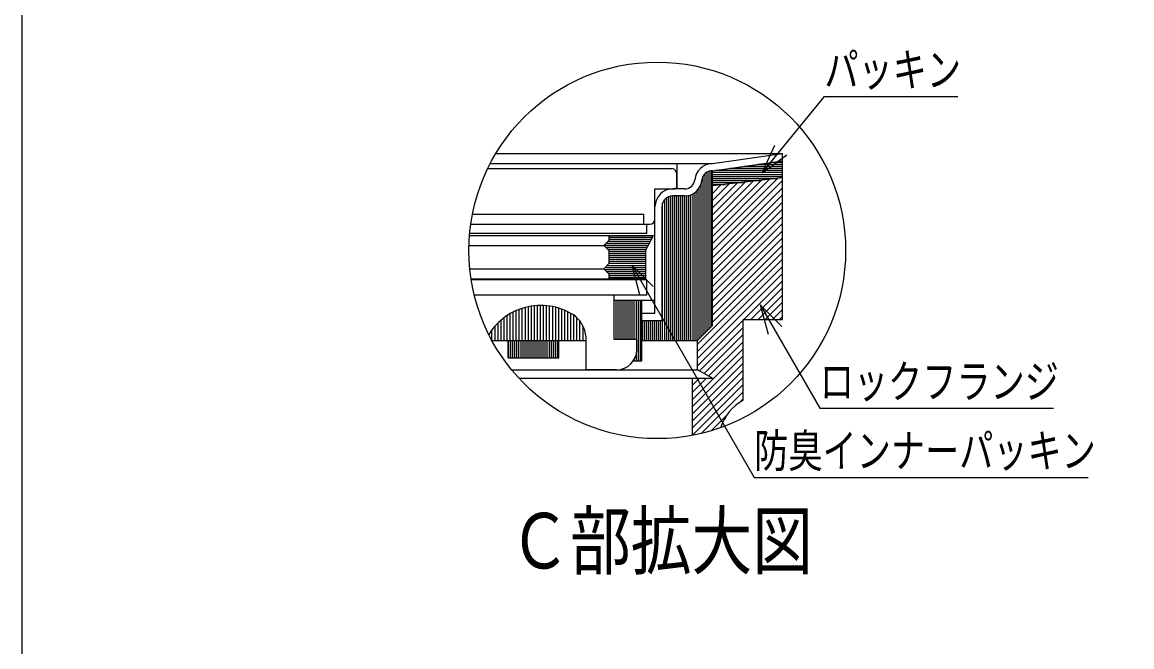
# Model space of a CAD drawing. Units: millimetres, scale not verified. Extents: x -1092 to 1092, y -744 to 696.
# Drawn here: x -1092 to -507, y -168 to 161 of the extents above; entities that cross this region are included whole.
import ezdxf
from ezdxf.enums import TextEntityAlignment as Align

# ---------------------------------------------------------------- set-up
doc = ezdxf.new("R2010")
doc.units = ezdxf.units.MM
doc.header["$LTSCALE"] = 8
for name, color, linetype in [('0-7_枠細線', 5, 'Continuous'), ('0-8_枠中線', 5, 'Continuous'), ('0-A_極細1', 7, 'Continuous'), ('0-D_寸法1', 7, 'Continuous')]:
    doc.layers.add(name, color=color, linetype=linetype)
doc.styles.add('ＭＳ ゴシック', font='')
doc.styles.get('ＭＳ ゴシック').set_extended_font_data('MS Gothic')

msp = doc.modelspace()

# ---------------------------------------------------------------- linework, layer by layer
at = {"layer": '0-8_枠中線'}
msp.add_lwpolyline([(-1092, -744), (-1092, 696), (1092, 696), (1092, -744)], close=True, dxfattribs=at)
at = {"layer": '0-A_極細1'}
for p, q in [((-842.379, 91.849), (-691.223, 91.849)), ((-728.135, 86.592), (-691.223, 91.849)), ((-728.135, 82.821), (-691.223, 88.078)), ((-691.223, 88.154), (-691.223, 91.849)), ((-691.223, 7.382), (-691.223, 91.773)), ((-846.653, 83.925), (-749.623, 83.925)), ((-845.317, 86.592), (-728.135, 86.592)), ((-746.689, 73.258), (-746.689, 86.592)), ((-730.913, -1.632), (-730.913, 82.12)), ((-729.846, -0.565), (-729.846, 82.59)), ((-728.779, 0.501), (-728.779, 82.821)), ((-728.135, 1.146), (-728.135, 82.858)), ((-728.135, 81.996), (-691.223, 81.996)), ((-726.434, 83.063), (-691.223, 83.063)), ((-718.945, 84.129), (-691.223, 84.129)), ((-711.456, 85.196), (-691.223, 85.196)), ((-703.967, 86.263), (-691.223, 86.263)), ((-696.478, 87.329), (-691.223, 87.329)), ((-746.956, 74.325), (-746.956, 81.258)), ((-733.046, -3.765), (-733.046, 79.948)), ((-731.979, -2.699), (-731.979, 81.33)), ((-728.135, 80.929), (-691.223, 80.929)), ((-728.135, 79.863), (-691.223, 79.863)), ((-691.223, 79.087), (-728.135, 74.821)), ((-728.135, 78.796), (-693.742, 78.796)), ((-728.135, 44.45), (-693.795, 78.79)), ((-728.135, 48.221), (-698.059, 78.297)), ((-728.135, 51.992), (-702.323, 77.804)), ((-728.135, 77.729), (-702.97, 77.729)), ((-728.135, 40.679), (-691.223, 77.591)), ((-728.135, 55.764), (-706.587, 77.311)), ((-728.135, 59.535), (-710.851, 76.818)), ((-728.135, 76.663), (-712.198, 76.663)), ((-728.135, 63.306), (-715.115, 76.326)), ((-742.736, 73.258), (-749.089, 73.258)), ((-738.379, -6.742), (-738.379, 70.64)), ((-737.313, -6.742), (-737.313, 71.326)), ((-736.246, -6.742), (-736.246, 72.26)), ((-735.179, -5.899), (-735.179, 73.581)), ((-734.113, -4.832), (-734.113, 75.791)), ((-728.135, 67.077), (-719.379, 75.833)), ((-728.135, 75.596), (-721.426, 75.596)), ((-728.135, 70.849), (-723.643, 75.34)), ((-728.135, 74.62), (-727.908, 74.847)), ((-728.135, 36.908), (-691.223, 73.82)), ((-754.379, -6.742), (-754.379, 65.761)), ((-753.313, -6.742), (-753.313, 67.602)), ((-752.246, -6.742), (-752.246, 68.55)), ((-751.179, -6.742), (-751.179, 69.12)), ((-750.113, -6.742), (-750.113, 69.431)), ((-742.736, 69.525), (-749.089, 69.525)), ((-749.046, -6.742), (-749.046, 69.525)), ((-747.979, -6.742), (-747.979, 69.525)), ((-746.913, -6.742), (-746.913, 69.525)), ((-745.846, -6.742), (-745.846, 69.525)), ((-744.779, -6.742), (-744.779, 69.525)), ((-743.713, -6.742), (-743.713, 69.525)), ((-742.646, -6.742), (-742.646, 69.525)), ((-741.579, -6.742), (-741.579, 69.599)), ((-740.513, -6.742), (-740.513, 69.802)), ((-739.446, -6.742), (-739.446, 70.143)), ((-728.135, 33.136), (-691.223, 70.048)), ((-728.135, 29.365), (-691.223, 66.277)), ((-854.645, 59.925), (-764.289, 59.925)), ((-764.289, 54.592), (-764.289, 59.925)), ((-758.423, 7.658), (-758.423, 63.925)), ((-754.689, 3.925), (-754.689, 63.925)), ((-728.135, 25.594), (-691.223, 62.506)), ((-728.135, 21.823), (-691.223, 58.735)), ((-855.542, 54.592), (-761.089, 54.592)), ((-762.689, 49.796), (-762.689, 54.592)), ((-728.135, 18.051), (-691.223, 54.963)), ((-856.184, 48.758), (-759.223, 48.758)), ((-762.689, 49.796), (-856.095, 49.796)), ((-782.689, 48.758), (-782.689, 46.091)), ((-782.689, 47.863), (-759.7, 47.863)), ((-782.689, 46.796), (-760.269, 46.796)), ((-763.489, 40.758), (-759.223, 48.758)), ((-728.135, 14.28), (-691.223, 51.192)), ((-728.135, 10.509), (-691.223, 47.421)), ((-856.468, 43.424), (-785.356, 43.424)), ((-785.356, 43.424), (-782.689, 46.091)), ((-782.689, 40.758), (-785.356, 43.424)), ((-785.184, 43.596), (-761.975, 43.596)), ((-784.461, 42.529), (-762.544, 42.529)), ((-784.117, 44.663), (-761.406, 44.663)), ((-783.394, 41.463), (-763.113, 41.463)), ((-783.051, 45.729), (-760.838, 45.729)), ((-728.135, 6.738), (-691.223, 43.65)), ((-782.689, 40.758), (-782.689, 33.824)), ((-782.689, 40.396), (-763.489, 40.396)), ((-782.689, 39.329), (-763.489, 39.329)), ((-782.689, 38.263), (-763.489, 38.263)), ((-782.689, 37.196), (-763.489, 37.196)), ((-782.689, 36.129), (-763.489, 36.129)), ((-763.489, 40.758), (-763.489, 25.824)), ((-736.023, -8.693), (-691.223, 36.107)), ((-728.135, 2.966), (-691.223, 39.878)), ((-856.032, 31.158), (-785.356, 31.158)), ((-784.994, 30.796), (-763.489, 30.796)), ((-784.651, 31.863), (-763.489, 31.863)), ((-783.928, 29.729), (-763.489, 29.729)), ((-783.584, 32.929), (-763.489, 32.929)), ((-782.689, 35.063), (-763.489, 35.063)), ((-782.689, 33.996), (-763.489, 33.996)), ((-736.023, -12.464), (-691.223, 32.336)), ((-855.365, 25.824), (-763.489, 25.824)), ((-762.689, 25.262), (-855.278, 25.262)), ((-782.861, 28.663), (-763.489, 28.663)), ((-782.689, 28.491), (-782.689, 25.824)), ((-782.689, 27.596), (-763.489, 27.596)), ((-782.689, 26.529), (-763.489, 26.529)), ((-762.689, 17.262), (-762.689, 25.262)), ((-736.023, -16.235), (-691.223, 28.565)), ((-711.595, 4.421), (-691.223, 24.793)), ((-707.824, 4.421), (-691.223, 21.022)), ((-780.023, 17.262), (-853.669, 17.262)), ((-820.358, -6.742), (-820.358, 11.748)), ((-818.758, -6.742), (-818.758, 11.792)), ((-817.158, -6.742), (-817.158, 11.755)), ((-762.689, 17.262), (-780.023, 17.262)), ((-780.023, -6.204), (-780.023, 17.262)), ((-780.023, 14.592), (-758.423, 14.592)), ((-779.979, -6.204), (-779.979, 14.592)), ((-778.913, -6.204), (-778.913, 14.592)), ((-777.846, -6.204), (-777.846, 14.592)), ((-776.779, -6.204), (-776.779, 14.592)), ((-775.713, -6.204), (-775.713, 14.592)), ((-774.646, -6.204), (-774.646, 14.592)), ((-773.579, -6.204), (-773.579, 14.592)), ((-772.513, -6.204), (-772.513, 14.592)), ((-771.446, -6.204), (-771.446, 14.592)), ((-770.379, -6.204), (-770.379, 14.592)), ((-769.313, -6.204), (-769.313, 14.592)), ((-768.246, -6.204), (-768.246, 14.592)), ((-767.179, -17.408), (-767.179, 14.592)), ((-766.113, -17.408), (-766.113, 14.592)), ((-765.356, -17.408), (-765.356, 14.592)), ((-704.053, 4.421), (-691.223, 17.251)), ((-700.282, 4.421), (-691.223, 13.48)), ((-836.358, -6.742), (-836.358, 6.471)), ((-834.758, -6.742), (-834.758, 7.465)), ((-833.158, -6.742), (-833.158, 8.334)), ((-831.558, -6.742), (-831.558, 9.09)), ((-829.958, -6.742), (-829.958, 9.742)), ((-828.358, -6.742), (-828.358, 10.296)), ((-826.758, -6.742), (-826.758, 10.758)), ((-825.158, -6.742), (-825.158, 11.131)), ((-823.558, -6.742), (-823.558, 11.419)), ((-821.958, -6.742), (-821.958, 11.624)), ((-815.558, -6.742), (-815.558, 11.638)), ((-813.958, -6.742), (-813.958, 11.44)), ((-812.358, -6.742), (-812.358, 11.159)), ((-810.758, -6.742), (-810.758, 10.793)), ((-809.158, -6.742), (-809.158, 10.339)), ((-807.558, -6.742), (-807.558, 9.793)), ((-805.958, -6.742), (-805.958, 9.15)), ((-804.358, -6.742), (-804.358, 8.403)), ((-802.758, -6.742), (-802.758, 7.544)), ((-801.158, -6.742), (-801.158, 6.562)), ((-765.356, 7.658), (-758.423, 7.658)), ((-696.51, 4.421), (-691.223, 9.709)), ((-692.739, 4.421), (-691.223, 5.937)), ((-842.758, -6.742), (-842.758, 0.879)), ((-841.158, -6.742), (-841.158, 2.576)), ((-839.558, -6.742), (-839.558, 4.05)), ((-837.958, -6.742), (-837.958, 5.34)), ((-799.558, -6.742), (-799.558, 5.289)), ((-797.958, -6.742), (-797.958, 3.487)), ((-796.358, -6.742), (-796.358, 0.911)), ((-765.356, 3.925), (-754.689, 3.925)), ((-765.046, -6.742), (-765.046, 3.925)), ((-763.979, -6.742), (-763.979, 3.925)), ((-762.913, -6.742), (-762.913, 3.925)), ((-761.846, -6.742), (-761.846, 3.925)), ((-760.779, -6.742), (-760.779, 3.925)), ((-759.713, -6.742), (-759.713, 3.925)), ((-758.646, -6.742), (-758.646, 3.925)), ((-757.579, -6.742), (-757.579, 3.925)), ((-756.513, -6.742), (-756.513, 3.925)), ((-755.446, -6.742), (-755.446, 3.925)), ((-736.023, -20.007), (-712.023, 3.993)), ((-728.135, 1.146), (-736.023, -6.742)), ((-735.028, -22.784), (-712.023, 0.222)), ((-712.023, -38.246), (-712.023, 4.421)), ((-845.958, -3.714), (-845.958, -3.463)), ((-844.358, -6.742), (-844.358, -1.101)), ((-794.758, -6.742), (-794.758, -4.718)), ((-732.581, -24.108), (-712.023, -3.549)), ((-844.374, -6.742), (-794.689, -6.742)), ((-835.829, -15.808), (-835.829, -6.742)), ((-835.446, -15.808), (-835.446, -6.742)), ((-834.379, -15.808), (-834.379, -6.742)), ((-833.313, -15.808), (-833.313, -6.742)), ((-832.246, -15.808), (-832.246, -6.742)), ((-831.179, -15.808), (-831.179, -6.742)), ((-830.113, -15.808), (-830.113, -6.742)), ((-829.046, -15.808), (-829.046, -6.742)), ((-827.979, -15.808), (-827.979, -6.742)), ((-826.913, -15.808), (-826.913, -6.742)), ((-825.846, -15.808), (-825.846, -6.742)), ((-824.779, -15.808), (-824.779, -6.742)), ((-823.713, -15.808), (-823.713, -6.742)), ((-822.646, -15.808), (-822.646, -6.742)), ((-821.579, -15.808), (-821.579, -6.742)), ((-820.513, -15.808), (-820.513, -6.742)), ((-819.446, -15.808), (-819.446, -6.742)), ((-818.379, -15.808), (-818.379, -6.742)), ((-817.313, -15.808), (-817.313, -6.742)), ((-816.246, -15.808), (-816.246, -6.742)), ((-815.179, -15.808), (-815.179, -6.742)), ((-814.113, -15.808), (-814.113, -6.742)), ((-813.046, -15.808), (-813.046, -6.742)), ((-811.979, -15.808), (-811.979, -6.742)), ((-810.913, -15.808), (-810.913, -6.742)), ((-809.846, -15.808), (-809.846, -6.742)), ((-809.162, -15.808), (-809.162, -6.742)), ((-794.689, -22.204), (-794.689, -6.742)), ((-765.356, -6.742), (-736.023, -6.742)), ((-738.689, -37.758), (-712.023, -11.091)), ((-730.134, -25.431), (-712.023, -7.32)), ((-835.829, -15.808), (-809.162, -15.808)), ((-769.783, -17.408), (-765.356, -17.408)), ((-769.313, -17.408), (-769.313, -16.623)), ((-768.246, -17.408), (-768.246, -13.71)), ((-738.689, -41.529), (-712.023, -14.863)), ((-833.906, -22.246), (-736.023, -22.246)), ((-778.689, -22.204), (-794.689, -22.204)), ((-738.689, -45.301), (-712.023, -18.634)), ((-738.689, -49.072), (-712.023, -22.405)), ((-830.189, -26.513), (-728.135, -26.513)), ((-738.689, -52.843), (-712.023, -26.176)), ((-738.689, -56.725), (-738.689, -26.513)), ((-738.689, -33.987), (-731.215, -26.513)), ((-738.689, -30.216), (-734.986, -26.513)), ((-738.689, -56.614), (-712.023, -29.948)), ((-734.026, -55.722), (-712.023, -33.719)), ((-714.133, -39.601), (-712.023, -37.49)), ((-728.867, -54.335), (-720.428, -45.896))]:
    msp.add_line(p, q, dxfattribs=at)
for points in [[(-758.423, 57.258), (-758.423, 73.258), (-748.023, 73.258)], [(-782.689, 28.491), (-785.356, 31.158), (-782.689, 33.824)], [(-712.023, 4.421), (-691.223, 4.421), (-691.223, 7.382)], [(-768.023, -11.538), (-768.023, -6.204), (-780.023, -6.204)], [(-728.135, -26.513), (-736.023, -22.246), (-736.023, -6.742)]]:
    msp.add_lwpolyline(points, dxfattribs=at)
msp.add_circle((-757.222, 40.811), 99.281, dxfattribs=at)
for centre, radius, start, end in [((-749.623, 81.258), 2.667, 24.05455, 90), ((-749.623, 81.258), 2.667, 0, 24.05455), ((-728.135, 77.258), 9.333, 90, 175.84901), ((-728.135, 77.258), 5.6, 90, 175.84901), ((-742.736, 78.592), 5.333, 270, 356.64911), ((-742.736, 78.592), 9.067, 270, 356.64911), ((-749.089, 63.925), 9.333, 90, 180), ((-748.023, 74.325), 1.067, 270, 360), ((-749.089, 63.925), 5.6, 90, 180), ((-761.089, 57.258), 2.667, 270, 360), ((-818.689, -20.208), 32, 55.16629, 148.68485), ((-810.689, -6.204), 16, 358.0749, 50.0295), ((-778.689, -11.538), 10.667, 270, 360), ((-698.689, -61.34), 26.667, 120, 161.13979)]:
    msp.add_arc(centre, radius, start, end, dxfattribs=at)
at = {"layer": '0-D_寸法1'}
for p, q in [((-701.854, 81.759), (-695.323, 96.366)), ((-701.854, 81.759), (-688.895, 91.143)), ((-770.713, 33.045), (-759.399, 21.732)), ((-770.713, 33.045), (-766.572, 17.591)), ((-702.953, 12.022), (-691.639, 0.709)), ((-702.953, 12.022), (-698.811, -3.433))]:
    msp.add_line(p, q, dxfattribs=at)
for points in [[(-701.854, 81.759), (-669.121, 122.049), (-598.721, 122.049)], [(-770.713, 33.045), (-706.088, -78.889), (-530.088, -78.889)], [(-702.953, 12.022), (-671.548, -42.368), (-548.348, -42.368)]]:
    msp.add_lwpolyline(points, dxfattribs=at)

# ---------------------------------------------------------------- texts
at = {"layer": '0-7_枠細線', "style": 'ＭＳ ゴシック', "width": 0.8}
msp.add_text('Ｃ部拡大図', height=29.33, dxfattribs=at).set_placement((-835.155, -135.762), align=Align.BOTTOM_LEFT)
at = {"layer": '0-D_寸法1', "style": 'ＭＳ ゴシック', "width": 0.75}
for s, p in [('パッキン', (-669.121, 122.049)), ('ロックフランジ', (-671.548, -42.368)), ('防臭インナーパッキン', (-706.088, -78.889))]:
    msp.add_text(s, height=17.6, dxfattribs=at).set_placement(p, align=Align.BOTTOM_LEFT)

doc.saveas('drawing.dxf')
